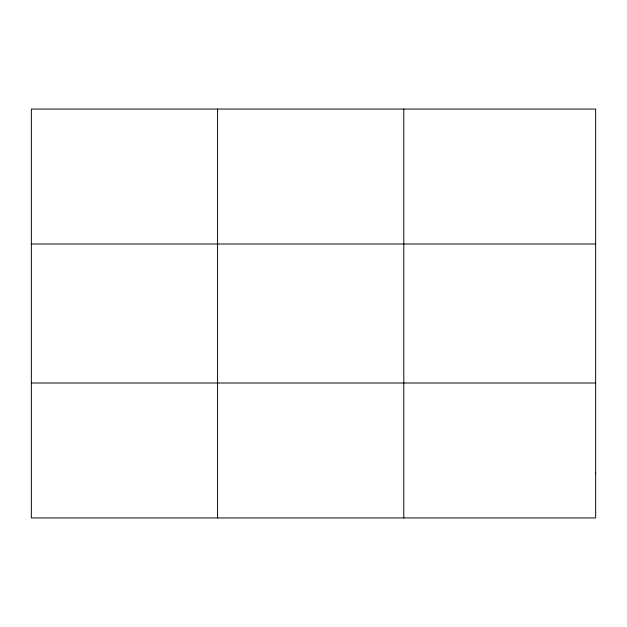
<?xml version="1.0" encoding="UTF-8"?>
<svg xmlns="http://www.w3.org/2000/svg" width="627" height="627" viewBox="0 0 627 627"><rect width="100%" height="100%" fill="white"/><g stroke="black" fill="none" stroke-linecap="round" stroke-linejoin="round"><path stroke-width="0.94" d="M217.569 109.059L217.569 517.941M403.788 109.059L403.788 517.941M31.35 243.989L595.65 243.989M31.35 383.011L595.65 383.011M595.65 472.962L595.65 517.941L31.35 517.941L31.35 109.059L595.65 109.059L595.65 472.962"/></g></svg>
